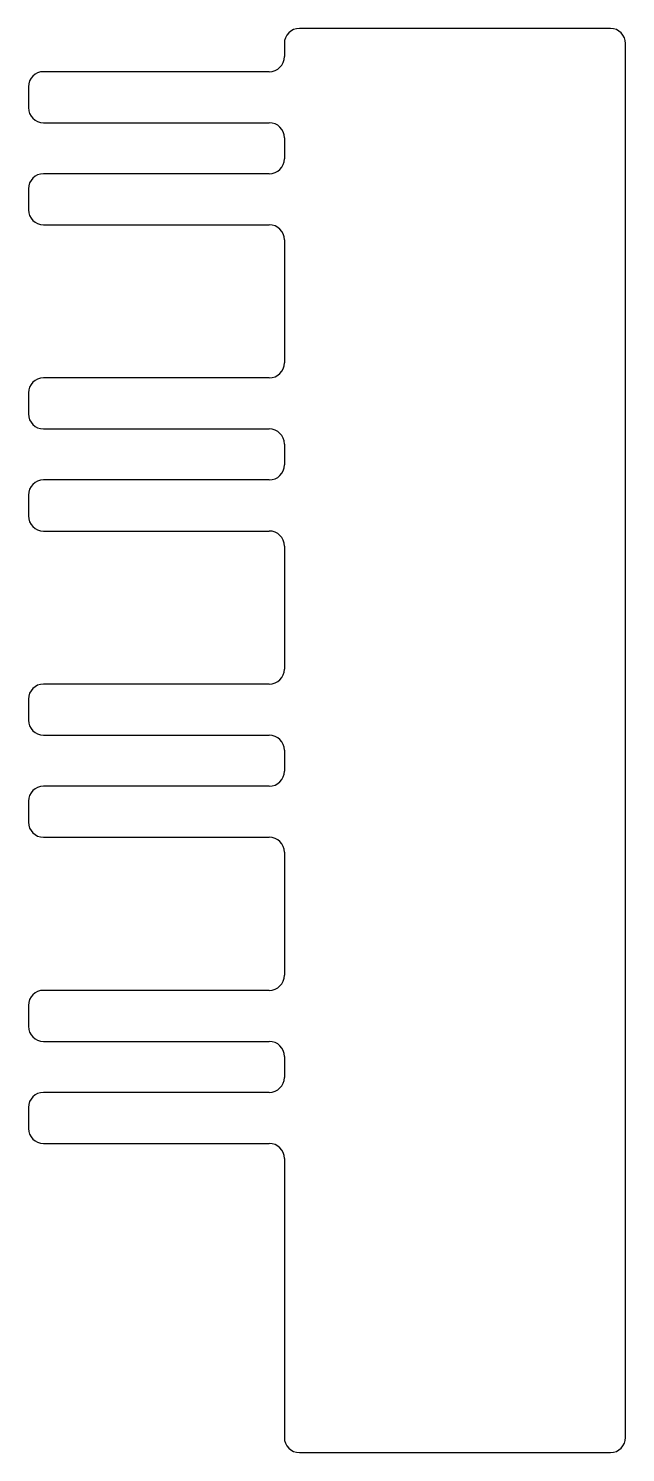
# Model space of a CAD drawing. Header units: millimetres. Extents: x -12.8 to 17, y 0 to 70.9.
import ezdxf

# ---------------------------------------------------------------- set-up
doc = ezdxf.new("R2010")
doc.units = ezdxf.units.MM

msp = doc.modelspace()

# ---------------------------------------------------------------- linework, layer by layer
at = {"color": 7, "linetype": 'Continuous', "lineweight": 25}
for p, q in [((16.25, 70.872), (0.75, 70.872)), ((0, 70.122), (0, 69.472)), ((17, 0.75), (17, 70.122)), ((-0.75, 68.722), (-12, 68.722)), ((-12.75, 67.972), (-12.75, 66.932)), ((-12, 66.182), (-0.75, 66.182)), ((0, 65.432), (0, 64.392)), ((-0.75, 63.642), (-12, 63.642)), ((-12.75, 62.892), (-12.75, 61.852)), ((-12, 61.102), (-0.75, 61.102)), ((0, 60.352), (0, 54.232)), ((-0.75, 53.482), (-12, 53.482)), ((-12.75, 52.732), (-12.75, 51.692)), ((-12, 50.942), (-0.75, 50.942)), ((0, 50.192), (0, 49.152)), ((-0.75, 48.402), (-12, 48.402)), ((-12.75, 47.652), (-12.75, 46.612)), ((-12, 45.862), (-0.75, 45.862)), ((0, 45.112), (0, 38.992)), ((-0.75, 38.242), (-12, 38.242)), ((-12.75, 37.492), (-12.75, 36.452)), ((-12, 35.702), (-0.75, 35.702)), ((0, 34.952), (0, 33.912)), ((-0.75, 33.162), (-12, 33.162)), ((-12.75, 32.412), (-12.75, 31.372)), ((-12, 30.622), (-0.75, 30.622)), ((0, 29.872), (0, 23.752)), ((-0.75, 23.002), (-12, 23.002)), ((-12.75, 22.252), (-12.75, 21.212)), ((-12, 20.462), (-0.75, 20.462)), ((0, 19.712), (0, 18.672)), ((-0.75, 17.922), (-12, 17.922)), ((-12.75, 17.172), (-12.75, 16.132)), ((-12, 15.382), (-0.75, 15.382)), ((0, 14.632), (0, 0.75)), ((0.75, 0), (16.25, 0))]:
    msp.add_line(p, q, dxfattribs=at)
for centre, start, end in [((0.75, 70.122), 90, 180), ((16.25, 70.122), 0, 90), ((-0.75, 69.472), 270, 0), ((-12, 67.972), 90, 180), ((-12, 66.932), 180, 270), ((-0.75, 65.432), 0, 90), ((-0.75, 64.392), 270, 0), ((-12, 62.892), 90, 180), ((-12, 61.852), 180, 270), ((-0.75, 60.352), 0, 90), ((-0.75, 54.232), 270, 0), ((-12, 52.732), 90, 180), ((-12, 51.692), 180, 270), ((-0.75, 50.192), 0, 90), ((-0.75, 49.152), 270, 0), ((-12, 47.652), 90, 180), ((-12, 46.612), 180, 270), ((-0.75, 45.112), 0, 90), ((-0.75, 38.992), 270, 0), ((-12, 37.492), 90, 180), ((-12, 36.452), 180, 270), ((-0.75, 34.952), 0, 90), ((-0.75, 33.912), 270, 0), ((-12, 32.412), 90, 180), ((-12, 31.372), 180, 270), ((-0.75, 29.872), 0, 90), ((-0.75, 23.752), 270, 0), ((-12, 22.252), 90, 180), ((-12, 21.212), 180, 270), ((-0.75, 19.712), 0, 90), ((-0.75, 18.672), 270, 0), ((-12, 17.172), 90, 180), ((-12, 16.132), 180, 270), ((-0.75, 14.632), 0, 90), ((0.75, 0.75), 180, 270), ((16.25, 0.75), 270, 0)]:
    msp.add_arc(centre, 0.75, start, end, dxfattribs=at)

doc.saveas('drawing.dxf')
